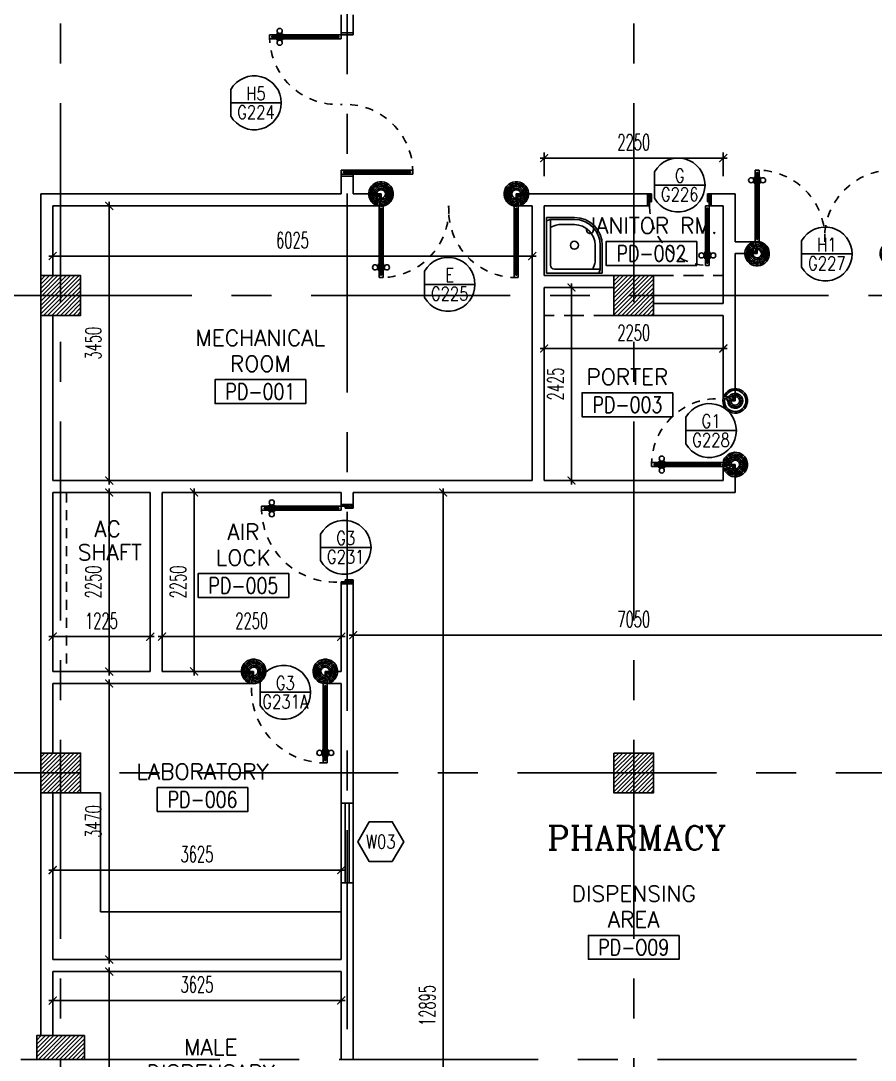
# Model space of a CAD drawing. Extents: x 417819.9 to 417911.9, y 43448 to 43539.2.
# Drawn here: x 417848.96 to 417859.69, y 43494.48 to 43507.55 of the extents above; entities that cross this region are included whole.
import ezdxf
from ezdxf.enums import TextEntityAlignment as Align

# ---------------------------------------------------------------- set-up
doc = ezdxf.new("R2010")
doc.units = 0
doc.header["$MEASUREMENT"] = 0
doc.header["$PDMODE"] = 3
doc.header["$PDSIZE"] = 0.1
for name, pattern in [('CENTERX2', [4, 2.5, -0.5, 0.5, -0.5]), ('HIDDEN', [0.375, 0.25, -0.125]), ('HIDDEN2', [0.1875, 0.125, -0.0625])]:
    doc.linetypes.add(name, pattern=pattern)
doc.layers.get('0').update_dxf_attribs({"linetype": 'CONTINUOUS'})
doc.layers.get('DEFPOINTS').update_dxf_attribs({"linetype": 'CONTINUOUS'})
for name, color, linetype in [('AXES', 11, 'CENTERX2'), ('COL', 2, 'CONTINUOUS'), ('DIM', 4, 'CONTINUOUS'), ('DOOR', 4, 'CONTINUOUS'), ('DOOR-CR', 2, 'CONTINUOUS'), ('DOOR-NO', 3, 'CONTINUOUS'), ('FIX', 3, 'CONTINUOUS'), ('HAT', 8, 'CONTINUOUS'), ('IND-ES-TXT', 4, 'CONTINUOUS'), ('RM-BOX', 2, 'CONTINUOUS'), ('RM-NAME', 2, 'CONTINUOUS'), ('RM-NO', 2, 'CONTINUOUS'), ('SHAFT', 7, 'CONTINUOUS'), ('WALL', 2, 'CONTINUOUS'), ('WIN', 5, 'CONTINUOUS'), ('WIN-BOX', 3, 'CONTINUOUS'), ('WIN-NO', 5, 'CONTINUOUS')]:
    doc.layers.add(name, color=color, linetype=linetype)
doc.styles.add('ROMANC', font='romanc', dxfattribs={"height": 0.1})
doc.styles.add('ROMANS', font='ROMANS.shx', dxfattribs={"width": 0.6})
doc.dimstyles.new('STANDARD in', dxfattribs={"dimtxt": 0.2, "dimasz": 0.1, "dimexe": 0.07, "dimexo": 0.05, "dimgap": 0.1, "dimtad": 1, "dimdec": 0, "dimlfac": 1000, "dimzin": 0, "dimdsep": 46, "dimtxsty": 'ROMANS', "dimblk": 'ARCHTICK', "dimcen": 0.05, "dimdle": 0.05, "dimclrd": 4, "dimclre": 4, "dimclrt": 2, "dimadec": 0, "dimazin": 0, "dimtfac": 1, "dimtdec": 0, "dimtmove": 2, "dimatfit": 3, "dimfxl": 0, "dimtolj": 1, "dimtzin": 0, "dimarcsym": 0})

# ---------------------------------------------------------------- blocks, each defined once
blk = doc.blocks.new('RM1')
at = {"layer": 'RM-BOX'}
blk.add_lwpolyline([(570, -200), (-570, -200), (-570, -500), (570, -500)], close=True, dxfattribs=at)
at = {"layer": 'RM-NAME', "style": 'ROMANS'}
for tag, p in [('ROOMNAME1', (0, 324)), ('ROOMNAME2', (0, 0))]:
    blk.add_attdef(tag, text='', height=200, dxfattribs=at).set_placement(p, align=Align.MIDDLE)
at = {"layer": 'RM-NO', "style": 'ROMANS', "width": 0.8}
blk.add_attdef('ROOMNO', text='', height=200, dxfattribs=at).set_placement((0, -350), align=Align.MIDDLE)
blk = doc.blocks.new('WW1')
at = {"layer": 'WIN-BOX'}
blk.add_lwpolyline([(144, -250), (289, 0), (144, 250), (-144, 250), (-289, 0), (-144, -250)], close=True, dxfattribs=at)
at = {"layer": 'WIN-NO', "style": 'ROMANS', "width": 0.8}
blk.add_attdef('W00', text='', height=170, dxfattribs=at).set_placement((0, 0), align=Align.MIDDLE)
blk = doc.blocks.new('*X121')
at = {"color": 0}
for p, q in [((49339, 41915), (49826, 42401)), ((49339, 41968), (49773, 42401)), ((49339, 42021), (49720, 42401)), ((49339, 42074), (49667, 42401)), ((49339, 42127), (49613, 42401)), ((49339, 42180), (49560, 42401)), ((49339, 42233), (49507, 42401)), ((49339, 42286), (49454, 42401)), ((49339, 42339), (49401, 42401)), ((49339, 42392), (49348, 42401)), ((49379, 41901), (49839, 42362)), ((49432, 41901), (49839, 42309)), ((49485, 41901), (49839, 42256)), ((49538, 41901), (49839, 42202)), ((49591, 41901), (49839, 42149)), ((49644, 41901), (49839, 42096)), ((49697, 41901), (49839, 42043)), ((49750, 41901), (49839, 41990)), ((49803, 41901), (49839, 41937))]:
    blk.add_line(p, q, dxfattribs=at)
blk = doc.blocks.new('*X118')
at = {"color": 0}
for p, q in [((49339, 47907), (49833, 48401)), ((49339, 47960), (49780, 48401)), ((49339, 48013), (49727, 48401)), ((49339, 48066), (49674, 48401)), ((49339, 48119), (49621, 48401)), ((49339, 48172), (49568, 48401)), ((49339, 48226), (49515, 48401)), ((49339, 48279), (49462, 48401)), ((49339, 48332), (49409, 48401)), ((49339, 48385), (49356, 48401)), ((49386, 47901), (49839, 48354)), ((49439, 47901), (49839, 48301)), ((49492, 47901), (49839, 48248)), ((49545, 47901), (49839, 48195)), ((49598, 47901), (49839, 48142)), ((49651, 47901), (49839, 48089)), ((49704, 47901), (49839, 48036)), ((49757, 47901), (49839, 47983)), ((49810, 47901), (49839, 47930))]:
    blk.add_line(p, q, dxfattribs=at)
blk = doc.blocks.new('COL50')
at = {"layer": 'COL'}
blk.add_lwpolyline([(-250, 250), (-250, -250), (250, -250), (250, 250)], close=True, dxfattribs=at)
blk = doc.blocks.new('A$C272A55A0')
at = {"layer": 'DOOR', "color": 0, "linetype": 'ByBlock'}
for p, q in [((0, 900), (0, 1050)), ((50, 1050), (0, 1050)), ((50, 950), (50, 1050)), ((1750, 950), (1750, 1050)), ((1750, 1050), (1800, 1050)), ((1800, 1050), (1800, 900)), ((25, 950), (50, 950)), ((25, 900), (25, 950)), ((1775, 950), (1750, 950)), ((1775, 900), (1775, 950)), ((0, 900), (25, 900)), ((75, 900), (25, 900)), ((25, 850), (25, 900)), ((42, 850), (25, 850)), ((58, 870), (42, 870)), ((42, 870), (42, 850)), ((58, 850), (58, 870)), ((75, 850), (58, 850)), ((75, 900), (75, 850)), ((1725, 900), (1775, 900)), ((1725, 900), (1725, 850)), ((1725, 850), (1742, 850)), ((1742, 870), (1758, 870)), ((1742, 850), (1742, 870)), ((1758, 870), (1758, 850)), ((1758, 850), (1775, 850)), ((1800, 900), (1775, 900)), ((1775, 850), (1775, 900)), ((1718, 160), (1709, 160)), ((1709, 95), (1709, 160)), ((1725, 173), (1718, 173)), ((1718, 173), (1718, 83)), ((1718, 95), (1718, 160)), ((1775, 173), (1782, 173)), ((1782, 173), (1782, 83)), ((1782, 160), (1791, 160)), ((1782, 95), (1782, 160)), ((1791, 95), (1791, 160)), ((25, 50), (42, 50)), ((25, 50), (25, 0)), ((25, 0), (75, 0)), ((75, 0), (25, 0)), ((42, 50), (42, 30)), ((42, 30), (58, 30)), ((58, 50), (75, 50)), ((58, 50), (58, 30)), ((75, 50), (75, 0)), ((1718, 95), (1709, 95)), ((1725, 83), (1718, 83)), ((1742, 50), (1725, 50)), ((1725, 50), (1725, 0)), ((1775, 0), (1725, 0)), ((1725, 0), (1775, 0)), ((1742, 50), (1742, 30)), ((1758, 30), (1742, 30)), ((1775, 50), (1758, 50)), ((1758, 50), (1758, 30)), ((1775, 83), (1782, 83)), ((1775, 50), (1775, 0)), ((1782, 95), (1791, 95))]:
    blk.add_line(p, q, dxfattribs=at)
at = {"layer": 'DOOR', "color": 9, "linetype": 'ByBlock'}
for p, q in [((50, 1050), (0, 1010)), ((50, 1050), (0, 937)), ((50, 1050), (37, 950)), ((1750, 1050), (1800, 1010)), ((1750, 1050), (1800, 937)), ((1750, 1050), (1763, 950))]:
    blk.add_line(p, q, dxfattribs=at)
at = {"layer": 'DOOR', "linetype": 'ByBlock'}
for p, q in [((25, 850), (25, 50)), ((42, 850), (42, 50)), ((58, 850), (58, 50)), ((75, 50), (75, 850)), ((1725, 50), (1725, 850)), ((1742, 850), (1742, 50)), ((1758, 850), (1758, 50)), ((1775, 850), (1775, 50))]:
    blk.add_line(p, q, dxfattribs=at)
at = {"layer": 'DOOR', "color": 0, "linetype": 'ByBlock'}
for centre in [(1676, 128), (1824, 128)]:
    blk.add_circle(centre, 32.4, dxfattribs=at)
at = {"layer": 'DOOR', "color": 9, "linetype": 'ByBlock'}
for centre, radius, start, end in [((50, 1050), 34.4, 180, 270), ((50, 1050), 14.4, 180, 270), ((1750, 1050), 14.4, 270, 0), ((1750, 1050), 34.4, 270, 0), ((50, 1050), 54.4, 203.2074, 270), ((50, 1050), 74.4, 227.7764, 270), ((50, 1050), 94.4, 238.0182, 270), ((50, 1050), 114, 244.0838, 257.3774), ((50, 1050), 134, 248.1598, 259.28), ((1750, 1050), 54.4, 270, 336.7926), ((1750, 1050), 74.4, 270, 312.2236), ((1750, 1050), 94.4, 270, 301.9818), ((1750, 1050), 114, 282.6226, 295.9162), ((1750, 1050), 134, 280.72, 291.8402), ((50, 1050), 154, 251.1053, 256.2858), ((1750, 1050), 154, 283.7142, 288.8947)]:
    blk.add_arc(centre, radius, start, end, dxfattribs=at)
at = {"layer": 'DOOR', "linetype": 'HIDDEN', "ltscale": 0.5}
for centre, start, end in [((50, 851), 268.3174, 3.2965), ((1750, 851), 176.7035, 271.6826)]:
    blk.add_arc(centre, 851, start, end, dxfattribs=at)
at = {"layer": 'WALL', "linetype": 'ByBlock'}
blk.add_line((1800, 900), (1800, 1050), dxfattribs=at)
blk = doc.blocks.new('JAN-001')
for p, q in [((730, -30), (30, -30)), ((30, -30), (30, -730)), ((80, -130), (80, -705)), ((705, -80), (130, -80)), ((610, -80), (635, -152)), ((688, -30), (704, -76)), ((705, -380), (705, -84)), ((730, -380), (730, -30)), ((640, -380), (640, -184)), ((80, -610), (152, -635)), ((184, -640), (380, -640)), ((30, -688), (76, -704)), ((30, -730), (380, -730)), ((84, -705), (380, -705))]:
    blk.add_line(p, q)
blk.add_circle((380, -380), 50)
for centre, radius, start, end in [((130, -130), 50, 90, 180), ((680, -84), 25, 0, 19.0039), ((540, -184), 100, 0, 19.0039), ((380, -380), 350, 270, 0), ((380, -380), 325, 270, 0), ((380, -380), 260, 270, 0), ((184, -540), 100, 250.9961, 270), ((84, -680), 25, 250.9961, 270)]:
    blk.add_arc(centre, radius, start, end)
blk = doc.blocks.new('DD1')
at = {"layer": 'DOOR-CR'}
blk.add_line((-316, 0), (316, 0), dxfattribs=at)
blk.add_lwpolyline([(-316, -166, 3.820224), (-316, 166)], format="xyb", close=True, dxfattribs=at)
at = {"layer": 'DOOR-NO', "color": 255, "style": 'ROMANS'}
for tag, width, p in [('G', 0.8, (-22, 156)), ('0000', 0.7, (-22, -136))]:
    blk.add_attdef(tag, text='', height=196, dxfattribs=dict(at, width=width)).set_placement(p, align=Align.MIDDLE)
blk = doc.blocks.new('*X122')
at = {"color": 0}
for p, q in [((42139, 41927), (42613, 42401)), ((42139, 41980), (42560, 42401)), ((42139, 42033), (42507, 42401)), ((42139, 42086), (42454, 42401)), ((42139, 42139), (42401, 42401)), ((42139, 42192), (42348, 42401)), ((42139, 42245), (42295, 42401)), ((42139, 42298), (42242, 42401)), ((42139, 42351), (42189, 42401)), ((42166, 41901), (42639, 42374)), ((42219, 41901), (42639, 42321)), ((42272, 41901), (42639, 42268)), ((42325, 41901), (42639, 42215)), ((42378, 41901), (42639, 42162)), ((42431, 41901), (42639, 42109)), ((42484, 41901), (42639, 42056)), ((42537, 41901), (42639, 42003)), ((42590, 41901), (42639, 41950))]:
    blk.add_line(p, q, dxfattribs=at)
blk = doc.blocks.new('*X119')
at = {"color": 0}
for p, q in [((42139, 47920), (42620, 48401)), ((42139, 47973), (42567, 48401)), ((42139, 48026), (42514, 48401)), ((42139, 48079), (42461, 48401)), ((42139, 48132), (42408, 48401)), ((42139, 48185), (42355, 48401)), ((42139, 48238), (42302, 48401)), ((42139, 48291), (42249, 48401)), ((42139, 48344), (42196, 48401)), ((42139, 48397), (42143, 48401)), ((42173, 47901), (42639, 48367)), ((42226, 47901), (42639, 48314)), ((42280, 47901), (42639, 48261)), ((42333, 47901), (42639, 48208)), ((42386, 47901), (42639, 48155)), ((42439, 47901), (42639, 48102)), ((42492, 47901), (42639, 48049)), ((42545, 47901), (42639, 47996)), ((42598, 47901), (42639, 47943))]:
    blk.add_line(p, q, dxfattribs=at)
blk = doc.blocks.new('DOOR90')
at = {"layer": 'DOOR', "color": 7, "linetype": 'ByBlock'}
for p, q in [((-150, 0), (0, 0)), ((-150, 0), (-150, -25)), ((0, -50), (-114, 0)), ((0, -50), (-40, 0)), ((0, -50), (0, 0)), ((-1000, -25), (-1050, -25)), ((-1050, -75), (-1050, -25)), ((-1050, -25), (-1050, -75)), ((-1000, -75), (-1050, -75)), ((-1000, -42), (-1020, -42)), ((-1020, -42), (-1020, -58)), ((-1000, -58), (-1020, -58)), ((-1000, -25), (-1000, -42)), ((-1000, -58), (-1000, -75)), ((-878, -18), (-968, -18)), ((-968, -25), (-968, -18)), ((-968, -75), (-968, -82)), ((-878, -82), (-968, -82)), ((-955, -9), (-890, -9)), ((-955, -18), (-955, -9)), ((-955, -18), (-890, -18)), ((-955, -82), (-890, -82)), ((-955, -82), (-955, -91)), ((-955, -91), (-890, -91)), ((-890, -18), (-890, -9)), ((-890, -82), (-890, -91)), ((-878, -25), (-878, -18)), ((-878, -75), (-878, -82)), ((-200, -25), (-150, -25)), ((-200, -42), (-200, -25)), ((-180, -42), (-200, -42)), ((-200, -58), (-180, -58)), ((-200, -75), (-200, -58)), ((-150, -75), (-200, -75)), ((-180, -58), (-180, -42)), ((-150, -25), (-100, -25)), ((-150, -75), (-150, -25)), ((-100, -25), (-100, -50)), ((0, -50), (-100, -37)), ((-100, -50), (0, -50)), ((-150, -875), (-100, -875)), ((-150, -900), (-150, -875)), ((-150, -900), (0, -900)), ((0, -900), (-150, -900)), ((0, -850), (-114, -900)), ((-100, -875), (-100, -850)), ((0, -850), (-100, -863)), ((-100, -850), (0, -850)), ((0, -850), (-40, -900)), ((0, -850), (0, -900))]:
    blk.add_line(p, q, dxfattribs=at)
at = {"layer": 'DOOR', "linetype": 'ByBlock'}
for p, q in [((-200, -25), (-1000, -25)), ((-200, -42), (-1000, -42)), ((-200, -58), (-1000, -58)), ((-1000, -75), (-200, -75))]:
    blk.add_line(p, q, dxfattribs=at)
at = {"layer": 'DOOR', "color": 7, "linetype": 'ByBlock'}
for centre in [(-923, 24), (-923, -124)]:
    blk.add_circle(centre, 32.4, dxfattribs=at)
for centre, radius, start, end in [((0, -50), 154, 161.1053, 166.2858), ((0, -50), 94.4, 148.0182, 180), ((0, -50), 134, 158.1598, 169.28), ((0, -50), 114, 154.0838, 167.3774), ((0, -50), 74.4, 137.7764, 180), ((0, -50), 54.4, 113.2074, 180), ((0, -50), 34.4, 90, 180), ((0, -50), 14.4, 90, 180), ((0, -850), 154, 193.7142, 198.8947), ((0, -850), 134, 190.72, 201.8402), ((0, -850), 94.4, 180, 211.9818), ((0, -850), 74.4, 180, 222.2236), ((0, -850), 54.4, 180, 246.7926), ((0, -850), 34.4, 180, 270), ((0, -850), 14.4, 180, 270)]:
    blk.add_arc(centre, radius, start, end, dxfattribs=at)
at = {"layer": 'DOOR', "linetype": 'HIDDEN', "ltscale": 0.5}
blk.add_arc((-222, -50), 828, 178.2701, 275.003, dxfattribs=at)
blk = doc.blocks.new('DOOR80')
at = {"layer": 'DOOR', "color": 7, "linetype": 'ByBlock'}
for p, q in [((-150, 800), (0, 800)), ((-150, 800), (-150, 775)), ((0, 800), (-150, 800)), ((0, 750), (-114, 800)), ((0, 750), (-40, 800)), ((0, 750), (0, 800)), ((-150, 775), (-100, 775)), ((-100, 775), (-100, 750)), ((0, 750), (-100, 763)), ((-100, 750), (0, 750)), ((-850, 75), (-900, 75)), ((-900, 75), (-900, 25)), ((-900, 25), (-900, 75)), ((-850, 25), (-900, 25)), ((-850, 58), (-870, 58)), ((-870, 42), (-870, 58)), ((-850, 42), (-870, 42)), ((-850, 58), (-850, 75)), ((-850, 25), (-850, 42)), ((-727, 82), (-817, 82)), ((-817, 75), (-817, 82)), ((-817, 25), (-817, 18)), ((-727, 18), (-817, 18)), ((-805, 91), (-740, 91)), ((-805, 82), (-805, 91)), ((-805, 82), (-740, 82)), ((-805, 18), (-740, 18)), ((-805, 18), (-805, 9)), ((-805, 9), (-740, 9)), ((-740, 82), (-740, 91)), ((-740, 18), (-740, 9)), ((-727, 75), (-727, 82)), ((-727, 25), (-727, 18)), ((-150, 75), (-200, 75)), ((-200, 75), (-200, 58)), ((-200, 58), (-180, 58)), ((-180, 42), (-200, 42)), ((-200, 42), (-200, 25)), ((-200, 25), (-150, 25)), ((-180, 58), (-180, 42)), ((-150, 75), (-150, 25)), ((-150, 25), (-100, 25)), ((-150, 0), (-150, 25)), ((0, 0), (-150, 0)), ((0, 50), (-114, 0)), ((-100, 25), (-100, 50)), ((0, 50), (-100, 37)), ((-100, 50), (0, 50)), ((0, 50), (-40, 0)), ((0, 50), (0, 0))]:
    blk.add_line(p, q, dxfattribs=at)
at = {"layer": 'DOOR', "linetype": 'ByBlock'}
for p, q in [((-850, 75), (-200, 75)), ((-200, 58), (-850, 58)), ((-200, 42), (-850, 42)), ((-200, 25), (-850, 25))]:
    blk.add_line(p, q, dxfattribs=at)
at = {"layer": 'DOOR', "color": 7, "linetype": 'ByBlock'}
for centre in [(-772, 124), (-772, -24)]:
    blk.add_circle(centre, 32.4, dxfattribs=at)
for centre, radius, start, end in [((0, 750), 154, 161.1053, 166.2858), ((0, 750), 134, 158.1598, 169.28), ((0, 750), 94.4, 148.0182, 180), ((0, 750), 74.4, 137.7764, 180), ((0, 750), 54.4, 113.2074, 180), ((0, 750), 34.4, 90, 180), ((0, 750), 14.4, 90, 180), ((0, 50), 154, 193.7142, 198.8947), ((0, 50), 134, 190.72, 201.8402), ((0, 50), 114, 192.6226, 205.9162), ((0, 50), 94.4, 180, 211.9818), ((0, 50), 74.4, 180, 222.2236), ((0, 50), 54.4, 180, 246.7926), ((0, 50), 34.4, 180, 270), ((0, 50), 14.4, 180, 270)]:
    blk.add_arc(centre, radius, start, end, dxfattribs=at)
at = {"layer": 'DOOR', "linetype": 'HIDDEN', "ltscale": 0.5}
blk.add_arc((-149, 23), 752, 90.0695, 176.0204, dxfattribs=at)
blk = doc.blocks.new('_ARCHTICK')
at = {"color": 0, "linetype": 'ByBlock', "const_width": 0.15}
blk.add_lwpolyline([(-0.5, -0.5), (0.5, 0.5)], dxfattribs=at)
blk = doc.blocks.new('*D318')
at = {"layer": 'DEFPOINTS', "color": 0}
for p in [(417849.357, 43505.219), (417855.382, 43505.219), (417855.382, 43504.589)]:
    blk.add_point(p, dxfattribs=at)
at = {"layer": 'DIM', "color": 4, "lineweight": -2}
for p, q in [((417849.357, 43505.169), (417849.357, 43504.519)), ((417855.382, 43505.169), (417855.382, 43504.519)), ((417849.307, 43504.589), (417855.432, 43504.589))]:
    blk.add_line(p, q, dxfattribs=at)
at = {"layer": 'DIM', "color": 4, "lineweight": -2, "xscale": 0.1, "yscale": 0.1, "zscale": 0.1, "rotation": 180}
blk.add_blockref('_ARCHTICK', (417849.357, 43504.589), dxfattribs=at)
at = {"layer": 'DIM', "color": 4, "lineweight": -2, "xscale": 0.1, "yscale": 0.1, "zscale": 0.1}
blk.add_blockref('_ARCHTICK', (417855.382, 43504.589), dxfattribs=at)
at = {"layer": 'DIM', "color": 2, "insert": (417852.369, 43504.789), "char_height": 0.2, "attachment_point": 5, "style": 'ROMANS'}
blk.add_mtext('\\A1;6025', dxfattribs=at)
blk = doc.blocks.new('*D319')
at = {"layer": 'DEFPOINTS', "color": 0}
for p in [(417850.067, 43505.219), (417850.067, 43501.769), (417850.067, 43501.769)]:
    blk.add_point(p, dxfattribs=at)
at = {"layer": 'DIM', "color": 4, "lineweight": -2}
for p, q in [((417850.017, 43505.219), (417849.997, 43505.219)), ((417850.067, 43505.269), (417850.067, 43501.719)), ((417850.017, 43501.769), (417849.997, 43501.769))]:
    blk.add_line(p, q, dxfattribs=at)
at = {"layer": 'DIM', "color": 4, "lineweight": -2, "xscale": 0.1, "yscale": 0.1, "zscale": 0.1}
for p, rotation in [((417850.067, 43505.219), 90), ((417850.067, 43501.769), 270)]:
    blk.add_blockref('_ARCHTICK', p, dxfattribs=dict(at, rotation=rotation))
at = {"layer": 'DIM', "color": 2, "insert": (417849.867, 43503.494), "char_height": 0.2, "attachment_point": 5, "rotation": 90, "style": 'ROMANS'}
blk.add_mtext('\\A1;3450', dxfattribs=at)
blk = doc.blocks.new('*D500')
at = {"layer": 'DEFPOINTS', "color": 0}
for p in [(417857.782, 43505.819), (417855.532, 43505.541), (417857.782, 43505.541)]:
    blk.add_point(p, dxfattribs=at)
at = {"layer": 'DIM', "color": 4, "lineweight": -2}
for p, q in [((417855.482, 43505.819), (417857.832, 43505.819)), ((417855.532, 43505.591), (417855.532, 43505.889)), ((417857.782, 43505.591), (417857.782, 43505.889))]:
    blk.add_line(p, q, dxfattribs=at)
at = {"layer": 'DIM', "color": 4, "lineweight": -2, "xscale": 0.1, "yscale": 0.1, "zscale": 0.1, "rotation": 180}
blk.add_blockref('_ARCHTICK', (417855.532, 43505.819), dxfattribs=at)
at = {"layer": 'DIM', "color": 4, "lineweight": -2, "xscale": 0.1, "yscale": 0.1, "zscale": 0.1}
blk.add_blockref('_ARCHTICK', (417857.782, 43505.819), dxfattribs=at)
at = {"layer": 'DIM', "color": 2, "insert": (417856.657, 43506.019), "char_height": 0.2, "attachment_point": 5, "style": 'ROMANS'}
blk.add_mtext('\\A1;2250', dxfattribs=at)
blk = doc.blocks.new('*D320')
at = {"layer": 'DEFPOINTS', "color": 0}
for p in [(417855.969, 43504.194), (417855.875, 43501.769), (417855.969, 43501.769)]:
    blk.add_point(p, dxfattribs=at)
at = {"layer": 'DIM', "color": 4, "lineweight": -2}
for p, q in [((417855.875, 43504.244), (417855.875, 43501.719)), ((417855.919, 43504.194), (417855.805, 43504.194)), ((417855.919, 43501.769), (417855.805, 43501.769))]:
    blk.add_line(p, q, dxfattribs=at)
at = {"layer": 'DIM', "color": 4, "lineweight": -2, "xscale": 0.1, "yscale": 0.1, "zscale": 0.1}
for p, rotation in [((417855.875, 43504.194), 90), ((417855.875, 43501.769), 270)]:
    blk.add_blockref('_ARCHTICK', p, dxfattribs=dict(at, rotation=rotation))
at = {"layer": 'DIM', "color": 2, "insert": (417855.675, 43502.982), "char_height": 0.2, "attachment_point": 5, "rotation": 90, "style": 'ROMANS'}
blk.add_mtext('\\A1;2425', dxfattribs=at)
blk = doc.blocks.new('*D499')
at = {"layer": 'DEFPOINTS', "color": 0}
for p in [(417855.532, 43503.348), (417857.782, 43503.427), (417857.782, 43503.348)]:
    blk.add_point(p, dxfattribs=at)
at = {"layer": 'DIM', "color": 4, "lineweight": -2}
for p, q in [((417855.532, 43503.398), (417855.532, 43503.497)), ((417857.782, 43503.398), (417857.782, 43503.497)), ((417855.482, 43503.427), (417857.832, 43503.427))]:
    blk.add_line(p, q, dxfattribs=at)
at = {"layer": 'DIM', "color": 4, "lineweight": -2, "xscale": 0.1, "yscale": 0.1, "zscale": 0.1, "rotation": 180}
blk.add_blockref('_ARCHTICK', (417855.532, 43503.427), dxfattribs=at)
at = {"layer": 'DIM', "color": 4, "lineweight": -2, "xscale": 0.1, "yscale": 0.1, "zscale": 0.1}
blk.add_blockref('_ARCHTICK', (417857.782, 43503.427), dxfattribs=at)
at = {"layer": 'DIM', "color": 2, "insert": (417856.657, 43503.627), "char_height": 0.2, "attachment_point": 5, "style": 'ROMANS'}
blk.add_mtext('\\A1;2250', dxfattribs=at)
blk = doc.blocks.new('*D321')
at = {"layer": 'DEFPOINTS', "color": 0}
for p in [(417849.357, 43499.807), (417849.357, 43499.369), (417850.582, 43499.369)]:
    blk.add_point(p, dxfattribs=at)
at = {"layer": 'DIM', "color": 4, "lineweight": -2}
for p, q in [((417850.632, 43499.807), (417849.307, 43499.807)), ((417849.357, 43499.419), (417849.357, 43499.877)), ((417850.582, 43499.419), (417850.582, 43499.877))]:
    blk.add_line(p, q, dxfattribs=at)
at = {"layer": 'DIM', "color": 4, "lineweight": -2, "xscale": 0.1, "yscale": 0.1, "zscale": 0.1, "rotation": 180}
blk.add_blockref('_ARCHTICK', (417849.357, 43499.807), dxfattribs=at)
at = {"layer": 'DIM', "color": 4, "lineweight": -2, "xscale": 0.1, "yscale": 0.1, "zscale": 0.1}
blk.add_blockref('_ARCHTICK', (417850.582, 43499.807), dxfattribs=at)
at = {"layer": 'DIM', "color": 2, "insert": (417849.969, 43500.007), "char_height": 0.2, "attachment_point": 5, "style": 'ROMANS'}
blk.add_mtext('\\A1;1225', dxfattribs=at)
blk = doc.blocks.new('*D322')
at = {"layer": 'DEFPOINTS', "color": 0}
for p in [(417850.067, 43501.619), (417850.246, 43501.619), (417850.246, 43499.369)]:
    blk.add_point(p, dxfattribs=at)
at = {"layer": 'DIM', "color": 4, "lineweight": -2}
for p, q in [((417850.196, 43501.619), (417849.997, 43501.619)), ((417850.067, 43499.319), (417850.067, 43501.669)), ((417850.196, 43499.369), (417849.997, 43499.369))]:
    blk.add_line(p, q, dxfattribs=at)
at = {"layer": 'DIM', "color": 4, "lineweight": -2, "xscale": 0.1, "yscale": 0.1, "zscale": 0.1}
for p, rotation in [((417850.067, 43501.619), 90), ((417850.067, 43499.369), 270)]:
    blk.add_blockref('_ARCHTICK', p, dxfattribs=dict(at, rotation=rotation))
at = {"layer": 'DIM', "color": 2, "insert": (417849.867, 43500.494), "char_height": 0.2, "attachment_point": 5, "rotation": 90, "style": 'ROMANS'}
blk.add_mtext('\\A1;2250', dxfattribs=at)
blk = doc.blocks.new('*D323')
at = {"layer": 'DEFPOINTS', "color": 0}
for p in [(417852.982, 43499.807), (417850.732, 43499.369), (417852.982, 43499.369)]:
    blk.add_point(p, dxfattribs=at)
at = {"layer": 'DIM', "color": 4, "lineweight": -2}
for p, q in [((417850.682, 43499.807), (417853.032, 43499.807)), ((417850.732, 43499.419), (417850.732, 43499.877)), ((417852.982, 43499.419), (417852.982, 43499.877))]:
    blk.add_line(p, q, dxfattribs=at)
at = {"layer": 'DIM', "color": 4, "lineweight": -2, "xscale": 0.1, "yscale": 0.1, "zscale": 0.1, "rotation": 180}
blk.add_blockref('_ARCHTICK', (417850.732, 43499.807), dxfattribs=at)
at = {"layer": 'DIM', "color": 4, "lineweight": -2, "xscale": 0.1, "yscale": 0.1, "zscale": 0.1}
blk.add_blockref('_ARCHTICK', (417852.982, 43499.807), dxfattribs=at)
at = {"layer": 'DIM', "color": 2, "insert": (417851.857, 43500.007), "char_height": 0.2, "attachment_point": 5, "style": 'ROMANS'}
blk.add_mtext('\\A1;2250', dxfattribs=at)
blk = doc.blocks.new('*D497')
at = {"layer": 'DEFPOINTS', "color": 0}
for p in [(417851.085, 43501.619), (417851.133, 43501.619), (417851.085, 43499.369)]:
    blk.add_point(p, dxfattribs=at)
at = {"layer": 'DIM', "color": 4, "lineweight": -2}
for p, q in [((417851.133, 43499.319), (417851.133, 43501.669)), ((417851.135, 43501.619), (417851.203, 43501.619)), ((417851.135, 43499.369), (417851.203, 43499.369))]:
    blk.add_line(p, q, dxfattribs=at)
at = {"layer": 'DIM', "color": 4, "lineweight": -2, "xscale": 0.1, "yscale": 0.1, "zscale": 0.1}
for p, rotation in [((417851.133, 43501.619), 90), ((417851.133, 43499.369), 270)]:
    blk.add_blockref('_ARCHTICK', p, dxfattribs=dict(at, rotation=rotation))
at = {"layer": 'DIM', "color": 2, "insert": (417850.933, 43500.494), "char_height": 0.2, "attachment_point": 5, "rotation": 90, "style": 'ROMANS'}
blk.add_mtext('\\A1;2250', dxfattribs=at)
blk = doc.blocks.new('*D498')
at = {"layer": 'DEFPOINTS', "color": 0}
for p in [(417860.182, 43500.215), (417853.132, 43499.852), (417860.182, 43499.825)]:
    blk.add_point(p, dxfattribs=at)
at = {"layer": 'DIM', "color": 4, "lineweight": -2}
for p, q in [((417860.182, 43500.165), (417860.182, 43499.755)), ((417853.082, 43499.825), (417860.232, 43499.825)), ((417853.132, 43499.802), (417853.132, 43499.755))]:
    blk.add_line(p, q, dxfattribs=at)
at = {"layer": 'DIM', "color": 4, "lineweight": -2, "xscale": 0.1, "yscale": 0.1, "zscale": 0.1, "rotation": 180}
blk.add_blockref('_ARCHTICK', (417853.132, 43499.825), dxfattribs=at)
at = {"layer": 'DIM', "color": 4, "lineweight": -2, "xscale": 0.1, "yscale": 0.1, "zscale": 0.1}
blk.add_blockref('_ARCHTICK', (417860.182, 43499.825), dxfattribs=at)
at = {"layer": 'DIM', "color": 2, "insert": (417856.657, 43500.025), "char_height": 0.2, "attachment_point": 5, "style": 'ROMANS'}
blk.add_mtext('\\A1;7050', dxfattribs=at)
blk = doc.blocks.new('*D324')
at = {"layer": 'DEFPOINTS', "color": 0}
for p in [(417854.115, 43501.619), (417854.115, 43488.724), (417854.263, 43488.724)]:
    blk.add_point(p, dxfattribs=at)
at = {"layer": 'DIM', "color": 4, "lineweight": -2}
for p, q in [((417854.165, 43501.619), (417854.333, 43501.619)), ((417854.263, 43501.669), (417854.263, 43488.674)), ((417854.165, 43488.724), (417854.333, 43488.724))]:
    blk.add_line(p, q, dxfattribs=at)
at = {"layer": 'DIM', "color": 4, "lineweight": -2, "xscale": 0.1, "yscale": 0.1, "zscale": 0.1}
for p, rotation in [((417854.263, 43501.619), 90), ((417854.263, 43488.724), 270)]:
    blk.add_blockref('_ARCHTICK', p, dxfattribs=dict(at, rotation=rotation))
at = {"layer": 'DIM', "color": 2, "insert": (417854.063, 43495.172), "char_height": 0.2, "attachment_point": 5, "rotation": 90, "style": 'ROMANS'}
blk.add_mtext('\\A1;12895', dxfattribs=at)
blk = doc.blocks.new('*D325')
at = {"layer": 'DEFPOINTS', "color": 0}
for p in [(417849.785, 43499.219), (417849.785, 43495.749), (417850.067, 43495.749)]:
    blk.add_point(p, dxfattribs=at)
at = {"layer": 'DIM', "color": 4, "lineweight": -2}
for p, q in [((417850.067, 43499.269), (417850.067, 43495.699)), ((417849.835, 43499.219), (417850.137, 43499.219)), ((417849.835, 43495.749), (417850.137, 43495.749))]:
    blk.add_line(p, q, dxfattribs=at)
at = {"layer": 'DIM', "color": 4, "lineweight": -2, "xscale": 0.1, "yscale": 0.1, "zscale": 0.1}
for p, rotation in [((417850.067, 43499.219), 90), ((417850.067, 43495.749), 270)]:
    blk.add_blockref('_ARCHTICK', p, dxfattribs=dict(at, rotation=rotation))
at = {"layer": 'DIM', "color": 2, "insert": (417849.867, 43497.484), "char_height": 0.2, "attachment_point": 5, "rotation": 90, "style": 'ROMANS'}
blk.add_mtext('\\A1;3470', dxfattribs=at)
blk = doc.blocks.new('*D707')
at = {"layer": 'DEFPOINTS', "color": 0}
for p in [(417852.982, 43496.873), (417849.357, 43496.627), (417852.982, 43496.627)]:
    blk.add_point(p, dxfattribs=at)
at = {"layer": 'DIM', "color": 4, "lineweight": -2}
for p, q in [((417849.357, 43496.677), (417849.357, 43496.943)), ((417852.982, 43496.677), (417852.982, 43496.943)), ((417849.307, 43496.873), (417853.032, 43496.873))]:
    blk.add_line(p, q, dxfattribs=at)
at = {"layer": 'DIM', "color": 4, "lineweight": -2, "xscale": 0.1, "yscale": 0.1, "zscale": 0.1, "rotation": 180}
blk.add_blockref('_ARCHTICK', (417849.357, 43496.873), dxfattribs=at)
at = {"layer": 'DIM', "color": 4, "lineweight": -2, "xscale": 0.1, "yscale": 0.1, "zscale": 0.1}
blk.add_blockref('_ARCHTICK', (417852.982, 43496.873), dxfattribs=at)
at = {"layer": 'DIM', "color": 2, "insert": (417851.169, 43497.073), "char_height": 0.2, "attachment_point": 5, "style": 'ROMANS'}
blk.add_mtext('\\A1;3625', dxfattribs=at)
blk = doc.blocks.new('*D326')
at = {"layer": 'DEFPOINTS', "color": 0}
for p in [(417849.457, 43495.599), (417849.457, 43492.149), (417850.067, 43492.149)]:
    blk.add_point(p, dxfattribs=at)
at = {"layer": 'DIM', "color": 4, "lineweight": -2}
for p, q in [((417850.067, 43495.649), (417850.067, 43492.099)), ((417849.507, 43495.599), (417850.137, 43495.599)), ((417849.507, 43492.149), (417850.137, 43492.149))]:
    blk.add_line(p, q, dxfattribs=at)
at = {"layer": 'DIM', "color": 4, "lineweight": -2, "xscale": 0.1, "yscale": 0.1, "zscale": 0.1}
for p, rotation in [((417850.067, 43495.599), 90), ((417850.067, 43492.149), 270)]:
    blk.add_blockref('_ARCHTICK', p, dxfattribs=dict(at, rotation=rotation))
at = {"layer": 'DIM', "color": 2, "insert": (417849.867, 43493.874), "char_height": 0.2, "attachment_point": 5, "rotation": 90, "style": 'ROMANS'}
blk.add_mtext('\\A1;3450', dxfattribs=at)
blk = doc.blocks.new('*D327')
at = {"layer": 'DEFPOINTS', "color": 0}
for p in [(417849.357, 43495.599), (417852.982, 43495.599), (417852.982, 43495.235)]:
    blk.add_point(p, dxfattribs=at)
at = {"layer": 'DIM', "color": 4, "lineweight": -2}
for p, q in [((417849.357, 43495.549), (417849.357, 43495.165)), ((417852.982, 43495.549), (417852.982, 43495.165)), ((417849.307, 43495.235), (417853.032, 43495.235))]:
    blk.add_line(p, q, dxfattribs=at)
at = {"layer": 'DIM', "color": 4, "lineweight": -2, "xscale": 0.1, "yscale": 0.1, "zscale": 0.1, "rotation": 180}
blk.add_blockref('_ARCHTICK', (417849.357, 43495.235), dxfattribs=at)
at = {"layer": 'DIM', "color": 4, "lineweight": -2, "xscale": 0.1, "yscale": 0.1, "zscale": 0.1}
blk.add_blockref('_ARCHTICK', (417852.982, 43495.235), dxfattribs=at)
at = {"layer": 'DIM', "color": 2, "insert": (417851.169, 43495.435), "char_height": 0.2, "attachment_point": 5, "style": 'ROMANS'}
blk.add_mtext('\\A1;3625', dxfattribs=at)
blk = doc.blocks.new('A$C24ED45A6')
at = {"layer": 'DOOR', "color": 0, "linetype": 'ByBlock'}
for p, q in [((909, 1055), (909, 990)), ((918, 1055), (909, 1055)), ((918, 978), (918, 1068)), ((925, 1068), (918, 1068)), ((918, 1055), (918, 990)), ((925, 1100), (925, 1150)), ((925, 1150), (975, 1150)), ((975, 1150), (925, 1150)), ((942, 1100), (925, 1100)), ((942, 1100), (942, 1120)), ((958, 1120), (942, 1120)), ((958, 1100), (958, 1120)), ((975, 1100), (958, 1100)), ((975, 1100), (975, 1150)), ((975, 1068), (982, 1068)), ((982, 978), (982, 1068)), ((982, 1055), (982, 990)), ((982, 1055), (991, 1055)), ((991, 1055), (991, 990)), ((918, 990), (909, 990)), ((925, 978), (918, 978)), ((975, 978), (982, 978)), ((982, 990), (991, 990)), ((0, 0), (0, 150)), ((0, 150), (25, 150)), ((25, 150), (25, 100)), ((925, 150), (925, 200)), ((925, 200), (942, 200)), ((925, 150), (975, 150)), ((942, 200), (942, 180)), ((942, 180), (958, 180)), ((958, 180), (958, 200)), ((958, 200), (975, 200)), ((975, 200), (975, 150)), ((1000, 150), (975, 150)), ((975, 150), (975, 100)), ((1000, 150), (1000, 0)), ((50, 0), (0, 0)), ((25, 100), (50, 100)), ((50, 100), (50, 0)), ((975, 100), (950, 100)), ((950, 100), (950, 0)), ((950, 0), (1000, 0))]:
    blk.add_line(p, q, dxfattribs=at)
at = {"layer": 'DOOR', "linetype": 'ByBlock'}
for p, q in [((925, 1100), (925, 200)), ((942, 200), (942, 1100)), ((958, 200), (958, 1100)), ((975, 200), (975, 1100))]:
    blk.add_line(p, q, dxfattribs=at)
at = {"layer": 'DOOR', "color": 9, "linetype": 'ByBlock'}
for p, q in [((50, 0), (0, 114)), ((50, 0), (0, 40)), ((50, 0), (37, 100)), ((950, 0), (1000, 114)), ((950, 0), (963, 100)), ((950, 0), (1000, 40))]:
    blk.add_line(p, q, dxfattribs=at)
at = {"layer": 'DOOR', "color": 0, "linetype": 'ByBlock'}
for centre in [(876, 1023), (1024, 1023)]:
    blk.add_circle(centre, 32.4, dxfattribs=at)
at = {"layer": 'DOOR', "linetype": 'HIDDEN', "ltscale": 0.5}
blk.add_arc((950, 222), 928, 88.456, 184.4816, dxfattribs=at)
at = {"layer": 'DOOR', "color": 9, "linetype": 'ByBlock'}
for centre, radius, start, end in [((50, 0), 154, 103.7142, 108.8947), ((50, 0), 134, 100.72, 111.8402), ((950, 0), 134, 68.1598, 79.28), ((950, 0), 154, 71.1053, 76.2858), ((50, 0), 114, 102.6226, 115.9162), ((50, 0), 94.4, 90, 121.9818), ((50, 0), 74.4, 90, 132.2236), ((50, 0), 54.4, 90, 156.7926), ((50, 0), 34.4, 90, 180), ((50, 0), 14.4, 90, 180), ((950, 0), 94.4, 58.0182, 90), ((950, 0), 74.4, 47.7764, 90), ((950, 0), 54.4, 23.2074, 90), ((950, 0), 34.4, 0, 90), ((950, 0), 14.4, 0, 90), ((950, 0), 114, 64.0838, 77.3774)]:
    blk.add_arc(centre, radius, start, end, dxfattribs=at)
at = {"layer": 'WALL'}
blk.add_line((1000, 0), (1000, 150), dxfattribs=at)
blk = doc.blocks.new('fe-door')
at = {"layer": 'DOOR', "color": 0, "linetype": 'ByBlock'}
for p, q in [((-900, 1775), (-900, 1725)), ((-900, 1725), (-900, 1775)), ((-850, 1775), (-900, 1775)), ((-850, 1725), (-900, 1725)), ((-870, 1758), (-870, 1742)), ((-850, 1758), (-870, 1758)), ((-850, 1742), (-870, 1742)), ((-850, 1775), (-850, 1758)), ((-850, 1742), (-850, 1725)), ((-818, 1775), (-818, 1782)), ((-728, 1782), (-818, 1782)), ((-818, 1725), (-818, 1718)), ((-728, 1718), (-818, 1718)), ((-805, 1782), (-805, 1791)), ((-805, 1791), (-740, 1791)), ((-805, 1782), (-740, 1782)), ((-805, 1718), (-805, 1709)), ((-805, 1718), (-740, 1718)), ((-805, 1709), (-740, 1709)), ((-740, 1782), (-740, 1791)), ((-740, 1718), (-740, 1709)), ((-728, 1775), (-728, 1782)), ((-728, 1725), (-728, 1718)), ((-50, 1758), (-50, 1775)), ((-50, 1775), (0, 1775)), ((-30, 1758), (-50, 1758)), ((-50, 1725), (-50, 1742)), ((-50, 1742), (-30, 1742)), ((0, 1725), (-50, 1725)), ((-30, 1742), (-30, 1758)), ((150, 1800), (0, 1800)), ((0, 1800), (0, 1775)), ((0, 1725), (0, 1775)), ((0, 1775), (150, 1775)), ((150, 1775), (150, 1800)), ((0, 75), (0, 25)), ((0, 75), (50, 75)), ((0, 0), (0, 25)), ((0, 25), (50, 25)), ((150, 25), (0, 25)), ((0, 0), (150, 0)), ((30, 58), (30, 42)), ((50, 58), (30, 58)), ((30, 42), (50, 42)), ((50, 75), (50, 58)), ((50, 42), (50, 25)), ((150, 25), (150, 0)), ((850, 58), (850, 75)), ((850, 75), (900, 75)), ((850, 58), (870, 58)), ((850, 25), (850, 42)), ((850, 42), (870, 42)), ((850, 25), (900, 25)), ((870, 42), (870, 58)), ((900, 25), (900, 75)), ((900, 75), (900, 25))]:
    blk.add_line(p, q, dxfattribs=at)
at = {"layer": 'DOOR', "linetype": 'ByBlock'}
for p, q in [((-50, 1775), (-850, 1775)), ((-50, 1758), (-850, 1758)), ((-50, 1742), (-850, 1742)), ((-850, 1725), (-50, 1725)), ((850, 75), (50, 75)), ((50, 58), (850, 58)), ((50, 42), (850, 42)), ((50, 25), (850, 25))]:
    blk.add_line(p, q, dxfattribs=at)
at = {"layer": 'DOOR', "color": 0, "linetype": 'ByBlock'}
for centre in [(-773, 1824), (-773, 1676)]:
    blk.add_circle(centre, 32.4, dxfattribs=at)
at = {"layer": 'DOOR', "linetype": 'HIDDEN', "ltscale": 0.5}
for centre, start, end in [((-49, 1750), 178.3174, 273.2965), ((49, 50), 358.3174, 93.2965)]:
    blk.add_arc(centre, 851, start, end, dxfattribs=at)
at = {"layer": 'WALL'}
for p, q in [((0, 1800), (150, 1800)), ((0, 0), (150, 0))]:
    blk.add_line(p, q, dxfattribs=at)
at = {"layer": 'WALL', "linetype": 'ByBlock'}
blk.add_line((0, 1800), (150, 1800), dxfattribs=at)

msp = doc.modelspace()

# ---------------------------------------------------------------- hatches: boundary and pattern name
at = {"layer": 'HAT'}
h = msp.add_hatch(dxfattribs=at)
h.set_pattern_fill('ANSI31', color=256, scale=0.3, style=0)
h.set_pattern_definition([(45, (417490.911385, 43455.963322), (-0.0265165043, 0.0265165043), [])])
h.paths.add_polyline_path([(417849.4566, 43494.4943), (417849.4566, 43494.7943), (417849.1566, 43494.7943), (417849.1566, 43494.4943)])
h.paths.add_polyline_path([(417849.7566, 43494.4943), (417849.7566, 43494.7943), (417849.4566, 43494.7943), (417849.4566, 43494.4943)])

# ---------------------------------------------------------------- linework, layer by layer
at = {"layer": 'AXES'}
for p, q in [((417849.4566, 43460.01), (417849.4566, 43538.4875)), ((417856.6566, 43460.01), (417856.6566, 43538.4875)), ((417853.0566, 43466.8743), (417853.0566, 43525.6943)), ((417820.6052, 43504.0943), (417889.6966, 43504.0943)), ((417889.6966, 43498.0943), (417820.6052, 43498.0943)), ((417820.9552, 43494.4943), (417889.6966, 43494.4943))]:
    msp.add_line(p, q, dxfattribs=at)
at = {"layer": 'COL'}
for points in [[(417856.4066, 43504.3443), (417856.4066, 43503.8443), (417856.9066, 43503.8443), (417856.9066, 43504.3443)], [(417849.7566, 43494.7943), (417849.1566, 43494.7943), (417849.1566, 43494.4943), (417849.7566, 43494.4943)]]:
    msp.add_lwpolyline(points, close=True, dxfattribs=at)
at = {"layer": 'SHAFT', "linetype": 'HIDDEN2'}
msp.add_line((417849.5316, 43501.6193), (417849.5316, 43499.3693), dxfattribs=at)
at = {"layer": 'WALL'}
for p, q in [((417852.9816, 43507.3943), (417852.9816, 43507.6193)), ((417853.1316, 43507.3943), (417853.1316, 43507.6193)), ((417852.9816, 43507.3943), (417853.1316, 43507.3943)), ((417852.9816, 43505.5943), (417853.1316, 43505.5943)), ((417852.9816, 43505.3693), (417852.9816, 43505.5943)), ((417853.1316, 43505.3693), (417853.1316, 43505.5943)), ((417849.2066, 43504.3443), (417849.2066, 43505.3693)), ((417849.2066, 43505.3693), (417852.9816, 43505.3693)), ((417853.1316, 43505.3693), (417853.4316, 43505.3693)), ((417853.4316, 43505.2193), (417853.4316, 43505.3693)), ((417855.2316, 43505.3693), (417856.8316, 43505.3693)), ((417855.2316, 43505.2193), (417855.2316, 43505.3693)), ((417856.8316, 43505.2193), (417856.8316, 43505.3693)), ((417857.6316, 43505.3693), (417857.9316, 43505.3693)), ((417857.6316, 43505.2193), (417857.6316, 43505.3693)), ((417857.9316, 43505.3693), (417857.9316, 43504.7693)), ((417849.3566, 43504.3443), (417849.3566, 43505.2193)), ((417849.3566, 43505.2193), (417853.4316, 43505.2193)), ((417855.2316, 43505.2193), (417855.3816, 43505.2193)), ((417855.3816, 43501.7693), (417855.3816, 43505.2193)), ((417855.5316, 43505.2193), (417856.8316, 43505.2193)), ((417855.5316, 43504.3443), (417855.5316, 43505.2193)), ((417857.6316, 43505.2193), (417857.7816, 43505.2193)), ((417857.7816, 43505.2193), (417857.7816, 43503.9943)), ((417857.9316, 43504.7693), (417858.1566, 43504.7693)), ((417858.1566, 43504.6193), (417858.1566, 43504.7693)), ((417857.9316, 43504.6193), (417857.9316, 43502.8193)), ((417857.9316, 43504.6193), (417858.1566, 43504.6193)), ((417856.4066, 43504.3443), (417855.5316, 43504.3443)), ((417856.4066, 43504.1943), (417855.5316, 43504.1943)), ((417855.5316, 43501.7693), (417855.5316, 43504.1943)), ((417856.9066, 43503.9943), (417857.7816, 43503.9943)), ((417849.2066, 43498.3443), (417849.2066, 43503.8443)), ((417849.3566, 43501.7693), (417849.3566, 43503.8443)), ((417856.9066, 43503.8443), (417857.7816, 43503.8443)), ((417857.7816, 43503.8443), (417857.7816, 43502.8193)), ((417857.9316, 43502.8193), (417857.7816, 43502.8193)), ((417857.7816, 43501.9193), (417857.7816, 43501.7693)), ((417857.9316, 43501.9193), (417857.7816, 43501.9193)), ((417857.7816, 43501.9193), (417857.9316, 43501.9193)), ((417857.9316, 43501.9193), (417857.9316, 43501.6193)), ((417855.3816, 43501.7693), (417849.3566, 43501.7693)), ((417857.7816, 43501.7693), (417855.5316, 43501.7693)), ((417849.3566, 43499.3693), (417849.3566, 43501.6193)), ((417850.5816, 43501.6193), (417849.3566, 43501.6193)), ((417850.5816, 43501.6193), (417850.5816, 43499.3693)), ((417852.9816, 43501.6193), (417850.7316, 43501.6193)), ((417850.7316, 43501.6193), (417850.7316, 43499.3693)), ((417852.9816, 43501.6193), (417852.9816, 43501.4693)), ((417857.9316, 43501.6193), (417853.1316, 43501.6193)), ((417853.1316, 43501.6193), (417853.1316, 43501.4693)), ((417852.9816, 43501.4693), (417853.1316, 43501.4693)), ((417852.9816, 43500.4693), (417853.1316, 43500.4693)), ((417852.9816, 43500.4693), (417852.9816, 43499.3693)), ((417853.1316, 43500.4693), (417853.1316, 43497.7145)), ((417850.5816, 43499.3693), (417849.3566, 43499.3693)), ((417851.8316, 43499.3693), (417850.7316, 43499.3693)), ((417851.8316, 43499.2193), (417851.8316, 43499.3693)), ((417852.8316, 43499.2193), (417852.8316, 43499.3693)), ((417852.9816, 43499.3693), (417852.8316, 43499.3693)), ((417851.8316, 43499.2193), (417849.3566, 43499.2193)), ((417849.3566, 43498.3443), (417849.3566, 43499.2193)), ((417852.9816, 43499.2193), (417852.8316, 43499.2193)), ((417852.9816, 43499.2193), (417852.9816, 43497.7145)), ((417849.2066, 43497.8443), (417849.2066, 43494.7943)), ((417849.3566, 43497.8443), (417849.3566, 43495.7493)), ((417849.7066, 43497.8443), (417849.9566, 43497.8443)), ((417849.9566, 43497.8443), (417849.9566, 43496.3493)), ((417852.9816, 43497.7145), (417853.1316, 43497.7145)), ((417852.9816, 43496.7145), (417853.1316, 43496.7145)), ((417852.9816, 43496.7145), (417852.9816, 43495.7493)), ((417853.1316, 43496.7145), (417853.1316, 43494.4943)), ((417852.9816, 43496.3493), (417849.9566, 43496.3493)), ((417852.9816, 43495.7493), (417849.3566, 43495.7493)), ((417852.9816, 43495.5993), (417849.3566, 43495.5993)), ((417849.3566, 43495.5993), (417849.3566, 43494.7943)), ((417852.9816, 43494.4943), (417852.9816, 43495.5993)), ((417853.1316, 43494.4943), (417852.9816, 43494.4943))]:
    msp.add_line(p, q, dxfattribs=at)
at = {"layer": 'WALL', "color": 9, "linetype": 'HIDDEN'}
for p, q in [((417856.9066, 43504.3443), (417857.7816, 43504.3443)), ((417856.4066, 43503.8443), (417855.5316, 43503.8443))]:
    msp.add_line(p, q, dxfattribs=at)
at = {"layer": 'WIN'}
for p, q in [((417852.9816, 43496.7145), (417852.9816, 43497.7145)), ((417853.0316, 43496.7145), (417853.0316, 43497.7145)), ((417853.0816, 43496.7145), (417853.0816, 43497.7145)), ((417853.1316, 43496.7145), (417853.1316, 43497.7145))]:
    msp.add_line(p, q, dxfattribs=at)

# ---------------------------------------------------------------- block references
at = {"layer": 'COL', "xscale": 0.001000000047497451, "yscale": 0.0009999999892897904, "zscale": 0.001}
for p in [(417849.4566, 43504.0943), (417849.4566, 43498.0943), (417856.6566, 43498.0943)]:
    msp.add_blockref('COL50', p, dxfattribs=at)
at = {"layer": 'DIM', "xscale": 0.001000000047497451, "yscale": 0.0009999999892897904, "zscale": 0.001}
msp.add_blockref('fe-door', (417852.9816, 43505.5943), dxfattribs=at)
at = {"layer": 'DOOR', "color": 0, "yscale": 0.0009999999892897904, "zscale": 0.001}
for name, p, xscale, rotation in [('A$C272A55A0', (417859.9566, 43505.6697), 0.001000000047497451, 180), ('DOOR90', (417857.9316, 43501.9193), -0.001000000047497451, 180), ('A$C24ED45A6', (417853.1316, 43500.4693), 0.0009999999892897904, 90), ('A$C24ED45A6', (417851.8316, 43499.3693), -0.001000000047497451, 180)]:
    msp.add_blockref(name, p, dxfattribs=dict(at, xscale=xscale, rotation=rotation))
at = {"layer": 'DOOR', "color": 0, "xscale": -0.001000000047497451, "yscale": 0.0009999999892897904, "zscale": 0.001}
msp.add_blockref('A$C272A55A0', (417855.2316, 43504.319), dxfattribs=at)
at = {"layer": 'DOOR', "xscale": 0.0009999999892897904, "yscale": 0.0009999999892897904, "zscale": 0.001, "rotation": 90}
msp.add_blockref('DOOR80', (417857.6316, 43505.3693), dxfattribs=at)
at = {"layer": 'DOOR-NO'}
ref = msp.add_blockref('DD1', (417851.9102, 43506.5147), dxfattribs=dict(at, xscale=0.001000000047497451, yscale=0.0009999999892897904, zscale=0.001))
ref.add_attrib('G', 'H5', dxfattribs={"height": 0.17, "style": 'ROMANS', "width": 0.8}).set_placement((417851.9102, 43506.6327), align=Align.MIDDLE)
ref.add_attrib('000', 'G224', dxfattribs={"height": 0.17, "style": 'ROMANS', "width": 0.8}).set_placement((417851.9102, 43506.3969), align=Align.MIDDLE)
ref = msp.add_blockref('DD1', (417857.2343, 43505.4815), dxfattribs=dict(at, xscale=0.001000000047497451, yscale=0.0009999999892897904, zscale=0.001))
ref.add_attrib('G', 'G', dxfattribs={"height": 0.17, "style": 'ROMANS', "width": 0.8}).set_placement((417857.2343, 43505.5994), align=Align.MIDDLE)
ref.add_attrib('000', 'G226', dxfattribs={"height": 0.17, "style": 'ROMANS', "width": 0.8}).set_placement((417857.2343, 43505.3636), align=Align.MIDDLE)
ref = msp.add_blockref('DD1', (417859.0827, 43504.6152), dxfattribs=dict(at, xscale=0.001000000047497451, yscale=0.0009999999892897904, zscale=0.001))
ref.add_attrib('G', 'H1', dxfattribs={"height": 0.17, "style": 'ROMANS', "width": 0.8}).set_placement((417859.0827, 43504.7331), align=Align.MIDDLE)
ref.add_attrib('000', 'G227', dxfattribs={"height": 0.17, "style": 'ROMANS', "width": 0.8}).set_placement((417859.0827, 43504.4973), align=Align.MIDDLE)
ref = msp.add_blockref('DD1', (417854.3443, 43504.2337), dxfattribs=dict(at, xscale=0.001000000047497451, yscale=0.0009999999892897904, zscale=0.001))
ref.add_attrib('G', 'E', dxfattribs={"height": 0.17, "style": 'ROMANS', "width": 0.8}).set_placement((417854.3443, 43504.3516), align=Align.MIDDLE)
ref.add_attrib('000', 'G225', dxfattribs={"height": 0.17, "style": 'ROMANS', "width": 0.8}).set_placement((417854.3443, 43504.1158), align=Align.MIDDLE)
ref = msp.add_blockref('DD1', (417857.6278, 43502.3968), dxfattribs=dict(at, xscale=0.001000000047497451, yscale=0.0009999999892897904, zscale=0.001))
ref.add_attrib('G', 'G1', dxfattribs={"height": 0.17, "style": 'ROMANS', "width": 0.8}).set_placement((417857.6278, 43502.5148), align=Align.MIDDLE)
ref.add_attrib('000', 'G228', dxfattribs={"height": 0.17, "style": 'ROMANS', "width": 0.8}).set_placement((417857.6278, 43502.279), align=Align.MIDDLE)
ref = msp.add_blockref('DD1', (417853.0378, 43500.9282), dxfattribs=dict(at, xscale=0.001000000047497451, yscale=0.0009999999892897904, zscale=0.001))
ref.add_attrib('G', 'G3', dxfattribs={"height": 0.17, "style": 'ROMANS', "width": 0.8}).set_placement((417853.0378, 43501.0461), align=Align.MIDDLE)
ref.add_attrib('000', 'G231', dxfattribs={"height": 0.17, "style": 'ROMANS', "width": 0.8}).set_placement((417853.0378, 43500.8103), align=Align.MIDDLE)
ref = msp.add_blockref('DD1', (417852.2788, 43499.1075), dxfattribs=dict(at, xscale=0.001000000047497451, yscale=0.0009999999892897904, zscale=0.001))
ref.add_attrib('G', 'G3', dxfattribs={"height": 0.17, "style": 'ROMANS', "width": 0.8}).set_placement((417852.2788, 43499.2255), align=Align.MIDDLE)
ref.add_attrib('000', 'G231A', dxfattribs={"height": 0.17, "style": 'ROMANS', "width": 0.8}).set_placement((417852.2788, 43498.9897), align=Align.MIDDLE)
at = {"layer": 'FIX', "xscale": 0.0009999999892897904, "yscale": 0.0009999999892897904, "zscale": 0.001, "rotation": 90}
msp.add_blockref('JAN-001', (417855.5316, 43504.3443), dxfattribs=at)
at = {"layer": 'HAT', "xscale": 0.001000000047497451, "yscale": 0.0009999999892897904, "zscale": 0.001}
for p, values in [((417856.879, 43504.9718), {'ROOMNO': 'PD-002', 'ROOMNAME2': 'JANITOR RM.'}), ((417851.9659, 43503.2364), {'ROOMNO': 'PD-001', 'ROOMNAME2': 'ROOM', 'ROOMNAME1': 'MECHANICAL'}), ((417856.5775, 43503.0709), {'ROOMNO': 'PD-003', 'ROOMNAME2': 'PORTER'}), ((417851.7523, 43500.7989), {'ROOMNO': 'PD-005', 'ROOMNAME2': 'LOCK', 'ROOMNAME1': 'AIR'}), ((417851.2394, 43498.1102), {'ROOMNO': 'PD-006', 'ROOMNAME2': 'LABORATORY'}), ((417856.6566, 43496.253), {'ROOMNO': 'PD-O09', 'ROOMNAME2': 'AREA', 'ROOMNAME1': 'DISPENSING'}), ((417851.344, 43494.3246), {'ROOMNO': 'PD-007', 'ROOMNAME2': 'DISPENSARY', 'ROOMNAME1': 'MALE'})]:
    msp.add_blockref('RM1', p, dxfattribs=at).add_auto_attribs(values)
for name in ['*X119', '*X118', '*X122', '*X121']:
    msp.add_blockref(name, (417807.0674, 43455.9433), dxfattribs=at)
at = {"layer": 'IND-ES-TXT', "xscale": 0.001000000047497451, "yscale": 0.0009999999892897904, "zscale": 0.001}
msp.add_blockref('WW1', (417853.4779, 43497.2301), dxfattribs=at).add_auto_attribs({'W00': 'W03'})

# ---------------------------------------------------------------- texts
at = {"layer": 'RM-NAME', "color": 2, "style": 'ROMANC'}
msp.add_text('PHARMACY', height=0.3, dxfattribs=at).set_placement((417856.6952, 43497.2779), align=Align.MIDDLE)
at = {"layer": 'SHAFT', "style": 'ROMANS'}
for s, p in [('AC', (417850.0473, 43501.1611)), ('SHAFT', (417850.0751, 43500.8666))]:
    msp.add_text(s, height=0.2, dxfattribs=at).set_placement(p, align=Align.MIDDLE)

# ---------------------------------------------------------------- dimensions: what is measured, and where the dimension line sits
at = {"layer": 'DIM'}
for base, p1, p2, picture, middle in [((417857.7816, 43505.8188), (417855.5316, 43505.5406), (417857.7816, 43505.5406), '*D500', (417856.6566, 43506.0188)), ((417855.3816, 43504.5886), (417849.3566, 43505.2193), (417855.3816, 43505.2193), '*D318', (417852.3691, 43504.7886)), ((417857.7816, 43503.427), (417855.5316, 43503.3483), (417857.7816, 43503.3483), '*D499', (417856.6566, 43503.627)), ((417860.1816, 43499.825), (417853.1316, 43499.8523), (417860.1816, 43500.2146), '*D498', (417856.6566, 43500.025)), ((417849.3566, 43499.807), (417850.5816, 43499.3693), (417849.3566, 43499.3693), '*D321', (417849.9691, 43500.007)), ((417852.9816, 43499.807), (417850.7316, 43499.3693), (417852.9816, 43499.3693), '*D323', (417851.8566, 43500.007)), ((417852.9816, 43496.8735), (417849.3566, 43496.6274), (417852.9816, 43496.6274), '*D707', (417851.1691, 43497.0735)), ((417852.9816, 43495.235), (417849.3566, 43495.5993), (417852.9816, 43495.5993), '*D327', (417851.1691, 43495.435))]:
    dim = msp.add_linear_dim(base=base, p1=p1, p2=p2, dimstyle='STANDARD in', dxfattribs=at)
    dim.commit()
    dim.dimension.update_dxf_attribs({"geometry": picture, "text_midpoint": middle})
for base, p1, p2, picture, middle in [((417850.0673, 43501.7693), (417850.0673, 43505.2193), (417850.0673, 43501.7693), '*D319', (417849.8673, 43503.4943)), ((417855.8745, 43501.7693), (417855.9691, 43504.1943), (417855.9691, 43501.7693), '*D320', (417855.6745, 43502.9818)), ((417850.0673, 43501.6193), (417850.2457, 43499.3693), (417850.2457, 43501.6193), '*D322', (417849.8673, 43500.4943)), ((417851.1327, 43501.6193), (417851.0855, 43499.3693), (417851.0855, 43501.6193), '*D497', (417850.9327, 43500.4943)), ((417854.263, 43488.7243), (417854.1153, 43501.6193), (417854.1153, 43488.7243), '*D324', (417854.063, 43495.1718)), ((417850.0673, 43495.7493), (417849.7851, 43499.2193), (417849.7851, 43495.7493), '*D325', (417849.8673, 43497.4843)), ((417850.0673, 43492.1493), (417849.4566, 43495.5993), (417849.4566, 43492.1493), '*D326', (417849.8673, 43493.8743))]:
    dim = msp.add_linear_dim(base=base, p1=p1, p2=p2, angle=90, dimstyle='STANDARD in', dxfattribs=at)
    dim.commit()
    dim.dimension.update_dxf_attribs({"geometry": picture, "text_midpoint": middle})

doc.saveas('drawing.dxf')
